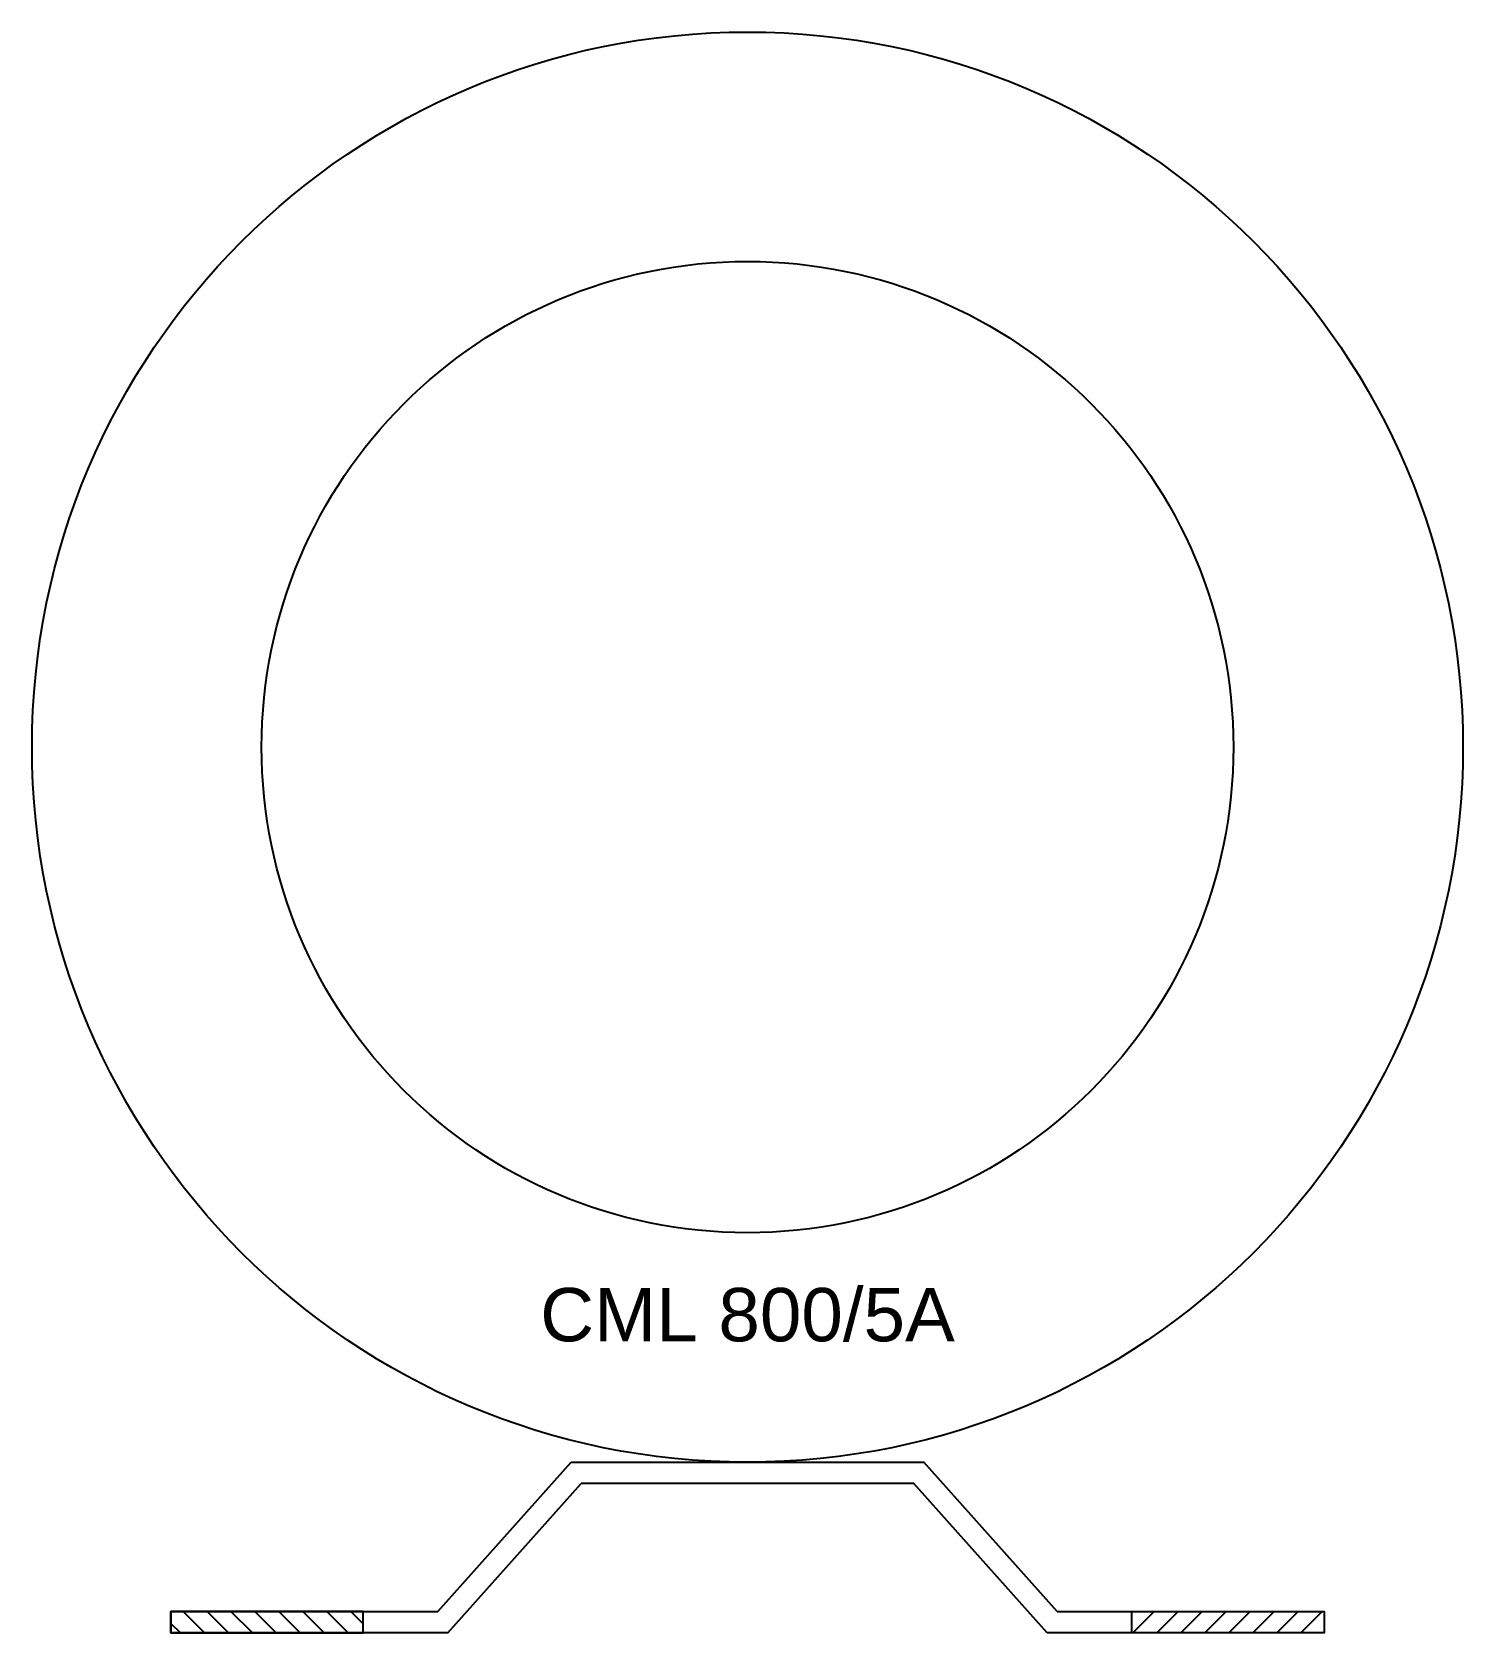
# Model space of a CAD drawing. Header units: millimetres. Extents: x 0 to 134, y 0 to 150.
import ezdxf

# ---------------------------------------------------------------- set-up
doc = ezdxf.new("R2010")
doc.units = ezdxf.units.MM

# ---------------------------------------------------------------- blocks, each defined once
blk = doc.blocks.new('CML800A-1')
h = blk.add_hatch()
h.set_pattern_fill('ANSI31', color=85, scale=0.5, style=0)
h.set_pattern_definition([(135, (80689.8664, -41784.7283), (1.122532015, 1.122532015), [])])
h.paths.add_polyline_path([(0, 2), (0, 0), (18, 0), (18, 2)])
h = blk.add_hatch()
h.set_pattern_fill('ANSI31', color=85, scale=0.5, style=0)
h.set_pattern_definition([(45, (-80581.8664, -41784.7283), (-1.122532015, 1.122532015), [])])
h.paths.add_polyline_path([(90, 2), (90, 0), (108, 0), (108, 2)])
at = {"color": 85}
for p, q in [((25, 2), (37.5, 16)), ((37.5, 16), (70.5, 16)), ((83, 2), (70.5, 16)), ((25.93, 0), (38.43, 14)), ((69.57, 14), (38.43, 14)), ((82.07, 0), (69.57, 14))]:
    blk.add_line(p, q, dxfattribs=at)
for points in [[(25.93, 0), (0, 0), (0, 2), (25, 2)], [(83, 2), (108, 2), (108, 0), (82.07, 0)]]:
    blk.add_lwpolyline(points, dxfattribs=at)
for points in [[(18, 2), (0, 2), (0, 0), (18, 0)], [(90, 2), (108, 2), (108, 0), (90, 0)]]:
    blk.add_lwpolyline(points, close=True, dxfattribs=at)
for radius in [67, 45.5]:
    blk.add_circle((54, 83), radius, dxfattribs=at)
at = {"color": 85, "insert": (54, 29.79), "char_height": 5, "attachment_point": 5}
blk.add_mtext('{\\fArial|b0|i0|c0|p34;CML 800/5A}', dxfattribs=at)

msp = doc.modelspace()

# ---------------------------------------------------------------- block references
at = {"color": 7}
msp.add_blockref('CML800A-1', (13, 0), dxfattribs=at)

doc.saveas('drawing.dxf')
